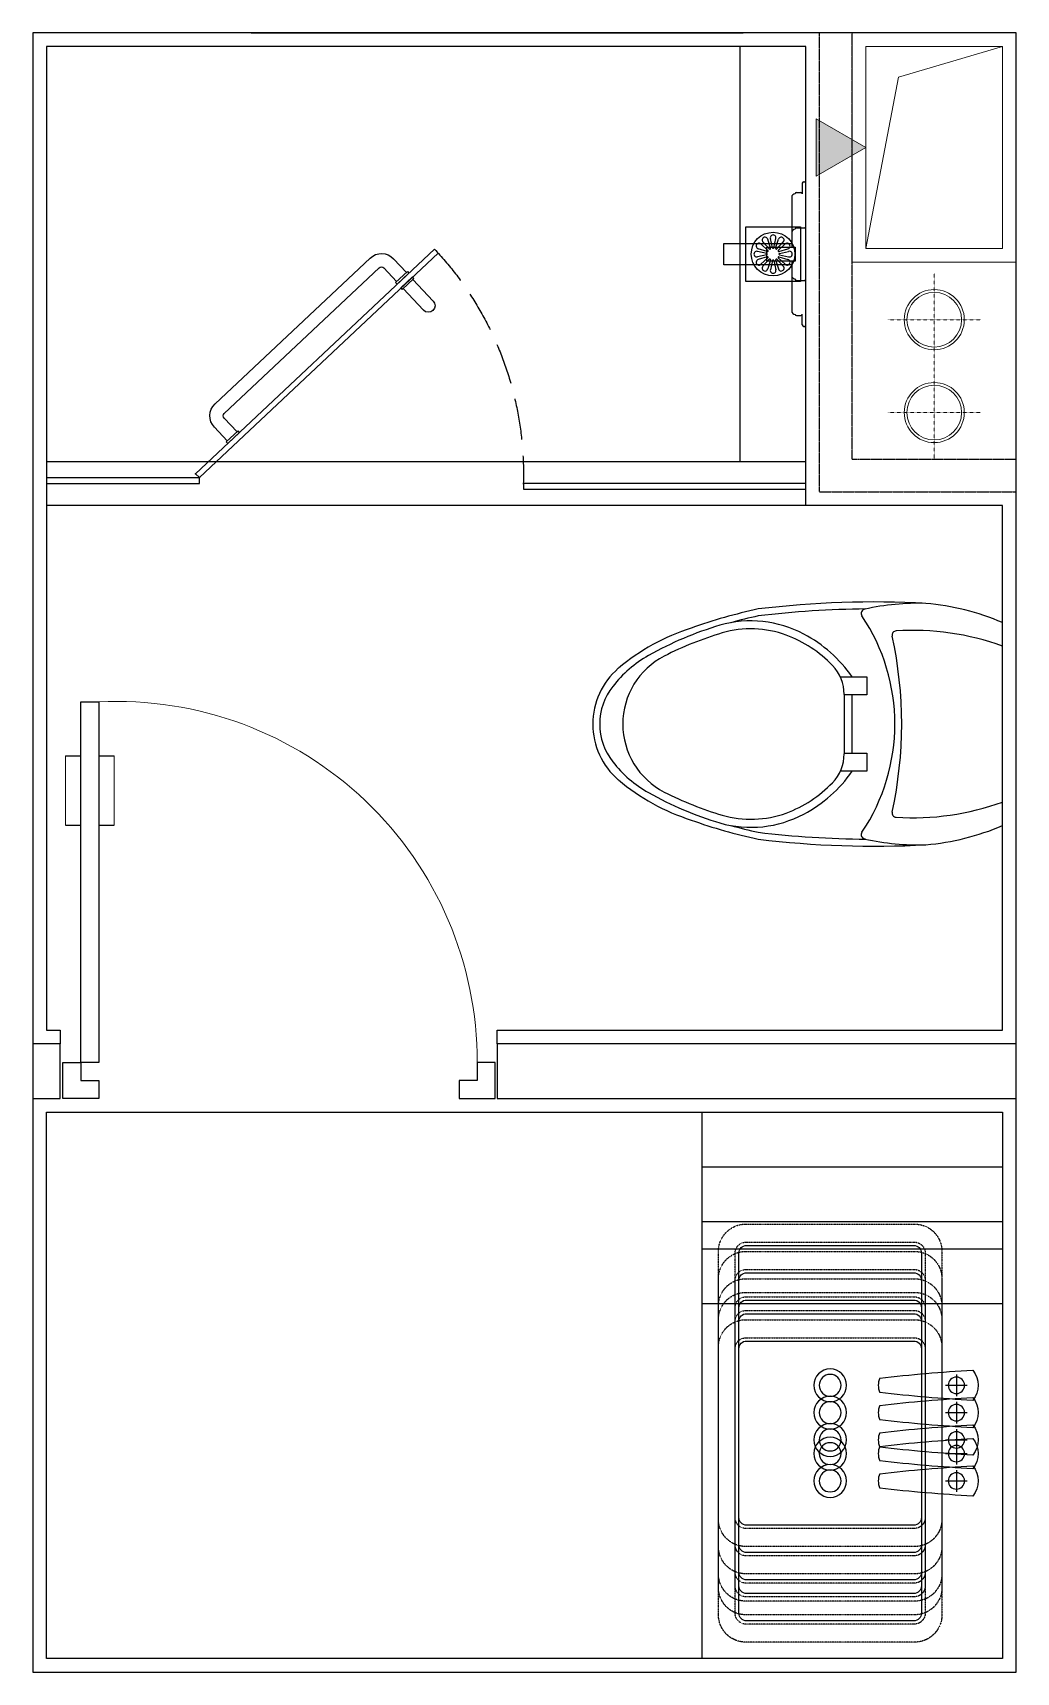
# Model space of a CAD drawing. Header units: millimetres. Extents: x 0 to 1800, y 0 to 3000.
import ezdxf

# ---------------------------------------------------------------- set-up
doc = ezdxf.new("R2010")
doc.units = ezdxf.units.MM
doc.linetypes.add('DASH', pattern=[0.35, 0.25, -0.1])
doc.linetypes.add('DASHED2', pattern=[0.375, 0.25, -0.125])
for name, color, linetype in [('.P-不到顶玻璃隔断', 75, 'Continuous'), ('.P-卫生间台阶', 43, 'Continuous'), ('.PF-地漏', 30, 'Continuous'), ('.PF-洁具', 150, 'Continuous'), ('A-WALL-MOVE', 4, 'Continuous'), ('A-WINDOW', 2, 'Continuous'), ('A-厨卫装修线', 145, 'Continuous'), ('Sunac-地漏', 30, 'Continuous'), ('Sunac-小五金', 8, 'Continuous'), ('Sunac_Window', 2, 'Continuous'), ('Sunac_水盆', 150, 'Continuous'), ('Sunac_门', 75, 'Continuous'), ('Sunac_马桶', 150, 'Continuous')]:
    doc.layers.add(name, color=color, linetype=linetype)
doc.layers.add('A-排气道', color=12, linetype='Continuous', lineweight=18)
doc.layers.add('Sunac_立管', color=80, linetype='Continuous', lineweight=18)

# ---------------------------------------------------------------- blocks, each defined once
blk = doc.blocks.new('马桶750')
at = {"layer": 'Sunac_马桶'}
blk.add_line((185.7, 0), (-185.7, 0), dxfattribs=at)
at = {"layer": 'Sunac_马桶', "color": 250, "linetype": 'ByBlock'}
for p, q in [((-86.4, -248.2), (-53.3, -248.2)), ((-86.4, -297), (-86.4, -248.2)), ((-53.3, -248.2), (-53.3, -290)), ((53.3, -248.2), (86.4, -248.2)), ((53.3, -290), (53.3, -248.2)), ((86.4, -248.2), (86.4, -297)), ((-54.4, -290), (54.4, -290)), ((53.3, -275.4), (-53.3, -275.4))]:
    blk.add_line(p, q, dxfattribs=at)
at = {"layer": 'Sunac_马桶'}
for centre, radius, start, end in [((234.6, -180), 457.2, 156.8161, 175.0321), ((-234.6, -180), 457.2, 4.9679, 23.1839), ((1554.6, -234.6), 1778, 176.9639, 186.8656), ((239.2, -152.9), 460.3, 178.4417, 192.437), ((-239.2, -152.9), 460.3, 347.5629, 1.558), ((-1554.6, -234.6), 1778, 353.1344, 3.036), ((0, -552.7), 355.6, 56.167, 123.833), ((-202.4, -250.7), 7.94, 189.7713, 303.8331), ((202.4, -250.7), 7.94, 236.167, 350.2287), ((745.5, -241.8), 977.9, 192.1213, 199.5996), ((-745.5, -241.8), 977.9, 340.4004, 347.8787), ((199.3, -449.9), 393.7, 197.7237, 220.0528), ((-199.3, -449.9), 393.7, 319.9472, 342.2763), ((0, -615.1), 134.9, 220.8335, 319.1665)]:
    blk.add_arc(centre, radius, start, end, dxfattribs=at)
at = {"layer": 'Sunac_马桶', "color": 250, "linetype": 'ByBlock'}
for centre, radius, start, end in [((316.8, -165.3), 488.3, 160.2178, 183.4613), ((-316.8, -165.3), 488.3, 356.5386, 19.7822), ((-162.7, -194.2), 7.94, 184.2381, 282.304), ((0, -940.2), 755.6, 77.6962, 102.3038), ((162.7, -194.2), 7.94, 257.6962, 355.7619), ((1567.3, -234.6), 1778, 180.4947, 186.8656), ((-1567.3, -234.6), 1778, 353.1344, 359.5053), ((51.9, -476.4), 244, 124.5259, 152.5265), ((-54.4, -366.2), 76.2, 90, 133.9968), ((54.4, -366.2), 76.2, 46.0032, 90), ((-51.9, -476.4), 244, 27.4735, 55.4741), ((51.9, -476.4), 229.3, 133.9968, 159.4423), ((-51.9, -476.4), 229.3, 20.5577, 46.0032), ((16.8, -460.7), 205.7, 151.8794, 195.9425), ((-16.8, -460.7), 205.7, 344.0575, 28.1206), ((16.8, -460.7), 191, 160.1349, 195.9191), ((-16.8, -460.7), 191, 344.0809, 19.8651), ((745.1, -241.4), 965.2, 192.3041, 195.3816), ((-745.1, -241.4), 965.2, 344.6184, 347.6959), ((427.8, -336.2), 635, 196.5593, 209.3999), ((427.8, -336.2), 620.4, 196.5666, 207.1313), ((-427.8, -336.2), 620.4, 332.8687, 343.4334), ((-427.8, -336.2), 635, 330.6001, 343.4407), ((0, -555.4), 139.7, 207.1313, 332.8687), ((62.8, -542.3), 215.9, 209.3045, 232.3768), ((-62.8, -542.3), 215.9, 307.6232, 330.6955), ((0, -626.2), 111.1, 231.6356, 270), ((0, -626.2), 111.1, 270, 308.3644)]:
    blk.add_arc(centre, radius, start, end, dxfattribs=at)
blk = doc.blocks.new('A$C04FB5E3C')
at = {"layer": '.PF-洁具', "color": 250, "linetype": 'DASH', "ltscale": 0.5}
for p, q in [((385.5, 295), (76.5, 295)), ((26.5, 245), (26.5, -245)), ((435.5, -245), (435.5, 245)), ((76.5, -295), (385.5, -295))]:
    blk.add_line(p, q, dxfattribs=at)
at = {"layer": '.PF-洁具'}
for p, q in [((64, 242), (64, -242)), ((384, 256), (78, 256)), ((398, -242), (398, 242)), ((78, -256), (384, -256))]:
    blk.add_line(p, q, dxfattribs=at)
at = {"layer": '.PF-洁具', "color": 250, "linetype": 'ByBlock', "ltscale": 0.1}
blk.add_line((20, 0), (-20, 0), dxfattribs=at)
at = {"layer": '.PF-洁具', "color": 250}
blk.add_line((0, 20), (0, -20), dxfattribs=at)
at = {"layer": '.PF-洁具', "color": 250, "linetype": 'DASH', "ltscale": 0.5}
blk.add_lwpolyline([(77, -262), (385, -262, 0.414214), (405, -242), (405, 242, 0.414214), (385, 262), (77, 262, 0.414214), (57, 242), (57, -242, 0.414214)], format="xyb", close=True, dxfattribs=at)
at = {"layer": '.PF-洁具'}
blk.add_lwpolyline([(140.3, 13.1, -0.204812), (140.3, -13.1, 253478688076.269409)], format="xyb", dxfattribs=at)
blk.add_circle((231, 0), 30, dxfattribs=at)
at = {"layer": '.PF-洁具', "color": 250, "linetype": 'ByBlock', "ltscale": 0.1}
blk.add_circle((0, 0), 15, dxfattribs=at)
at = {"layer": '.PF-洁具', "color": 250}
blk.add_circle((231, 0), 20, dxfattribs=at)
at = {"layer": '.PF-洁具', "color": 250, "linetype": 'DASH', "ltscale": 0.5}
for centre, start, end in [((76.5, 245), 90, 180), ((385.5, 245), 0, 90), ((76.5, -245), 180, 270), ((385.5, -245), 270, 0)]:
    blk.add_arc(centre, 50, start, end, dxfattribs=at)
at = {"layer": '.PF-洁具'}
for centre, radius, start, end in [((78, 242), 14, 90, 180), ((384, 242), 14, 0, 90), ((-162.4, -2543), 2574, 83.2453, 87.0506), ((-162.4, 2543), 2574, 272.9494, 276.7547), ((78, -242), 14, 180, 270), ((384, -242), 14, 270, 0)]:
    blk.add_arc(centre, radius, start, end, dxfattribs=at)
at = {"layer": '.PF-洁具', "linetype": 'ByBlock', "ltscale": 0.1}
blk.add_arc((3.1, 0), 43.1, 140.1519, 219.8481, dxfattribs=at)
blk = doc.blocks.new('台盆750')
at = {"layer": 'Sunac_水盆', "ltscale": 0.5}
blk.add_lwpolyline([(-550, 0), (-550, 750), (0, 750), (0, 0)], close=True, dxfattribs=at)
at = {"layer": 'Sunac_水盆', "xscale": -1}
blk.add_blockref('A$C04FB5E3C', (-84.5, 375), dxfattribs=at)
blk = doc.blocks.new('lyt')
for p, q in [((-19.5, 129.7), (-19.5, -129.7)), ((-15.6, 132.3), (-16.9, 132.3)), ((-13, 129.7), (-13, 130.3)), ((-13, 129.7), (-13, 110)), ((-2.6, 112.6), (-10.4, 112.6)), ((0, 110.5), (-0.1, 110.5)), ((6.5, 13), (6.5, 104)), ((-2.6, 48.1), (-16.9, 48.1)), ((0, -13), (0, 13)), ((0, 13), (52, 13)), ((6.5, 19.5), (130.5, 19.5)), ((52, 13), (52, -13)), ((130.5, 19.5), (130.5, -19.5)), ((52, -13), (0, -13)), ((6.5, -104), (6.5, -13)), ((130.5, -19.5), (6.5, -19.5)), ((-2.6, -48.1), (-16.9, -48.1)), ((-13, -129.7), (-13, -110)), ((-2.6, -112.6), (-10.4, -112.6)), ((0, -110.5), (-0.1, -110.5)), ((-15.6, -132.3), (-16.9, -132.3))]:
    blk.add_line(p, q)
for centre, radius, start, end in [((-16.9, 129.7), 2.6, 90, 180), ((-15.6, 129.7), 2.6, 0, 90), ((-10.4, 110), 2.6, 90, 180), ((-2.6, 110), 2.6, 0, 90), ((0, 104), 6.5, 0, 90), ((-16.9, 45.5), 2.6, 90, 180), ((-2.6, 45.5), 2.6, 0, 90), ((0, 39), 6.5, 0, 90), ((-16.9, -45.5), 2.6, 180, 270), ((-2.6, -45.5), 2.6, 270, 0), ((0, -39), 6.5, 270, 0), ((-10.4, -110), 2.6, 180, 270), ((-2.6, -110), 2.6, 270, 0), ((0, -104), 6.5, 270, 0), ((-16.9, -129.7), 2.6, 180, 270), ((-15.6, -129.7), 2.6, 270, 0)]:
    blk.add_arc(centre, radius, start, end)
blk = doc.blocks.new('地漏')
at = {"layer": '.PF-地漏'}
for p, q in [((-50, -50), (-50, 50)), ((-50, 50), (50, 50)), ((-50, -50), (-50, 50)), ((-50, 50), (50, 50)), ((50, 50), (50, -50)), ((50, 50), (50, -50)), ((50, -50), (-50, -50)), ((50, -50), (-50, -50))]:
    blk.add_line(p, q, dxfattribs=at)
at = {"layer": '.PF-地漏', "color": 251}
for p, q in [((-11.7, 1.3), (-28.5, 5)), ((-11.7, 1.3), (-28.5, 5)), ((-10.7, 4.7), (-27.2, 9.9)), ((-10.7, 4.7), (-27.2, 9.9)), ((-9.4, 6.9), (-22.2, 18.6)), ((-9.4, 6.9), (-22.2, 18.6)), ((-6.9, 9.4), (-18.6, 22.2)), ((-6.9, 9.4), (-18.6, 22.2)), ((-4.7, 10.7), (-9.9, 27.2)), ((-4.7, 10.7), (-9.9, 27.2)), ((-1.3, 11.7), (-5, 28.5)), ((-1.3, 11.7), (-5, 28.5)), ((1.3, 11.7), (5, 28.5)), ((1.3, 11.7), (5, 28.5)), ((4.7, 10.7), (9.9, 27.2)), ((4.7, 10.7), (9.9, 27.2)), ((6.9, 9.4), (18.6, 22.2)), ((6.9, 9.4), (18.6, 22.2)), ((9.4, 6.9), (22.2, 18.6)), ((9.4, 6.9), (22.2, 18.6)), ((10.7, 4.7), (27.2, 9.9)), ((10.7, 4.7), (27.2, 9.9)), ((11.7, 1.3), (28.5, 5)), ((11.7, 1.3), (28.5, 5)), ((-11.7, -1.3), (-28.5, -5)), ((-11.7, -1.3), (-28.5, -5)), ((-10.7, -4.7), (-27.2, -9.9)), ((-10.7, -4.7), (-27.2, -9.9)), ((-9.4, -6.9), (-22.2, -18.6)), ((-9.4, -6.9), (-22.2, -18.6)), ((-6.9, -9.4), (-18.6, -22.2)), ((-6.9, -9.4), (-18.6, -22.2)), ((-4.7, -10.7), (-9.9, -27.2)), ((-4.7, -10.7), (-9.9, -27.2)), ((-1.3, -11.7), (-5, -28.5)), ((-1.3, -11.7), (-5, -28.5)), ((1.3, -11.7), (5, -28.5)), ((1.3, -11.7), (5, -28.5)), ((4.7, -10.7), (9.9, -27.2)), ((4.7, -10.7), (9.9, -27.2)), ((6.9, -9.4), (18.6, -22.2)), ((6.9, -9.4), (18.6, -22.2)), ((9.4, -6.9), (22.2, -18.6)), ((9.4, -6.9), (22.2, -18.6)), ((10.7, -4.7), (27.2, -9.9)), ((10.7, -4.7), (27.2, -9.9)), ((11.7, -1.3), (28.5, -5)), ((11.7, -1.3), (28.5, -5))]:
    blk.add_line(p, q, dxfattribs=at)
blk.add_circle((0, 0), 40, dxfattribs=at)
blk.add_circle((0, 0), 40, dxfattribs=at)
for centre, radius, start, end in [((-14.9, 25.8), 5.18, 14.9995, 225), ((-14.9, 25.8), 5.18, 14.9995, 225), ((0, 29.8), 5.18, 344.9995, 195), ((0, 29.8), 5.18, 344.9995, 195), ((14.9, 25.8), 5.18, 314.9995, 165), ((14.9, 25.8), 5.18, 314.9995, 165), ((-29.8, 0), 5.18, 74.9995, 285), ((-29.8, 0), 5.18, 74.9995, 285), ((-25.8, 14.9), 5.18, 44.9995, 255), ((-25.8, 14.9), 5.18, 44.9995, 255), ((-12, 0), 1.34, 285, 75.0009), ((-12, 0), 1.34, 285, 75.0009), ((-10.4, 6), 1.34, 255, 45.0009), ((-10.4, 6), 1.34, 255, 45.0009), ((-6, 10.4), 1.34, 225, 15.0009), ((-6, 10.4), 1.34, 225, 15.0009), ((0, 12), 1.34, 195, 345.0009), ((0, 12), 1.34, 195, 345.0009), ((6, 10.4), 1.34, 165, 315.0009), ((6, 10.4), 1.34, 165, 315.0009), ((10.4, 6), 1.34, 135, 285.0009), ((10.4, 6), 1.34, 135, 285.0009), ((12, 0), 1.34, 105, 255.0009), ((12, 0), 1.34, 105, 255.0009), ((25.8, 14.9), 5.18, 284.9995, 135), ((25.8, 14.9), 5.18, 284.9995, 135), ((29.8, 0), 5.18, 254.9995, 105), ((29.8, 0), 5.18, 254.9995, 105), ((-25.8, -14.9), 5.18, 104.9995, 315), ((-25.8, -14.9), 5.18, 104.9995, 315), ((-14.9, -25.8), 5.18, 134.9995, 345), ((-14.9, -25.8), 5.18, 134.9995, 345), ((-10.4, -6), 1.34, 315, 105.0009), ((-10.4, -6), 1.34, 315, 105.0009), ((-6, -10.4), 1.34, 345, 135.0009), ((-6, -10.4), 1.34, 345, 135.0009), ((0, -29.8), 5.18, 164.9995, 15), ((0, -29.8), 5.18, 164.9995, 15), ((0, -12), 1.34, 15, 165.0009), ((0, -12), 1.34, 15, 165.0009), ((6, -10.4), 1.34, 45, 195.0009), ((6, -10.4), 1.34, 45, 195.0009), ((10.4, -6), 1.34, 75, 225.0009), ((10.4, -6), 1.34, 75, 225.0009), ((14.9, -25.8), 5.18, 194.9995, 45), ((14.9, -25.8), 5.18, 194.9995, 45), ((25.8, -14.9), 5.18, 224.9995, 75), ((25.8, -14.9), 5.18, 224.9995, 75)]:
    blk.add_arc(centre, radius, start, end, dxfattribs=at)
blk = doc.blocks.new('Sunac_地漏五金')
at = {"layer": 'Sunac-地漏', "extrusion": (0, 0, -1), "xscale": -1, "zscale": -1, "rotation": 270}
blk.add_blockref('地漏', (60, 0), dxfattribs=at)
at = {"layer": 'Sunac-小五金', "ltscale": 0.5, "extrusion": (0, 0, -1), "xscale": -1, "zscale": -1, "rotation": 180}
blk.add_blockref('lyt', (19.5, 0), dxfattribs=at)
blk = doc.blocks.new('立管_170_170')
at = {"layer": 'Sunac_立管', "linetype": 'DASH', "ltscale": 0.2}
for p, q in [((0, 85), (0, -85)), ((-85, 0), (85, 0))]:
    blk.add_line(p, q, dxfattribs=at)
at = {"layer": 'Sunac_立管'}
for radius in [55, 50]:
    blk.add_circle((0, 0), radius, dxfattribs=at)
blk = doc.blocks.new('Sunac_淋浴房门')
for p in [(0, 0), (10, 0), (424.3, -424.3)]:
    blk.add_point(p)
at = {"layer": 'Sunac_门'}
for p, q in [((0, 0), (10, 0, 0)), ((0, -600, 0), (0, 0)), ((10, -600, 0), (10, 0, 0)), ((0, -600), (10, -600))]:
    blk.add_line(p, q, dxfattribs=at)
at = {"layer": 'Sunac_门', "color": 250}
for p, q in [((-38.3, -83.2, 0), (-4, -83.2, 0)), ((-4, -80.8, 0), (-0.1, -80.8, 0)), ((-4, -110.2, 0), (-4, -80.8, 0)), ((-0.1, -80.8, 0), (-0.1, -110.2, 0)), ((-68.7, -502.8, 0), (-68.7, -113.6, 0)), ((-44.2, -113.6, 0), (-44.2, -502.8, 0)), ((-38.3, -107.7, 0), (-4, -107.7, 0)), ((-0.1, -110.2, 0), (-4, -110.2, 0)), ((-38.3, -508.7, 0), (-4, -508.7, 0)), ((-0.1, -506.3, 0), (-4, -506.3, 0)), ((-4, -506.3, 0), (-4, -535.7, 0)), ((-0.1, -535.7, 0), (-0.1, -506.3, 0)), ((9.7, -535.7, 0), (9.7, -506.3, 0)), ((9.7, -506.3, 0), (13.7, -506.3, 0)), ((13.7, -506.3, 0), (13.7, -535.7, 0)), ((13.7, -508.7, 0), (67.7, -508.7, 0)), ((-38.3, -533.2, 0), (-4, -533.2, 0)), ((-4, -535.7, 0), (-0.1, -535.7, 0)), ((13.7, -535.7, 0), (9.7, -535.7, 0)), ((67.8, -533.2, 0), (13.7, -533.2, 0))]:
    blk.add_line(p, q, dxfattribs=at)
at = {"layer": 'Sunac_门', "color": 250, "linetype": 'DASH', "ltscale": 300}
blk.add_arc((0, 0), 600, 270, 314.99, dxfattribs=at)
at = {"layer": 'Sunac_门', "color": 250}
blk.add_arc((67.8, -521, 0), 12.2, 270.0076, 90.0076, dxfattribs=at)
at = {"layer": 'Sunac_门', "color": 250, "extrusion": (-2.71207e-09, 9.54989e-10, 1)}
for centre, major_axis, start_param, end_param in [((-38.3, -113.6, 0), (-21.5, 21.5, 0), -0.785265, 0.785531), ((-38.3, -113.6, 0), (-4.16, 4.16, 0), -0.785265, 0.785531), ((-38.3, -502.8, 0), (21.5, 21.5, 0), 2.356328, 3.927124), ((-38.3, -502.8, 0), (4.16, 4.16, 0), 2.356328, 3.927124)]:
    blk.add_ellipse(centre, major_axis=major_axis, ratio=1, start_param=start_param, end_param=end_param, dxfattribs=at)
blk = doc.blocks.new('Sunac_卫生间门')
at = {"layer": 'Sunac_Window'}
for p, q in [((330.3, 724.2), (330.3, 64.6)), ((363.3, 724.2), (330.3, 724.2)), ((363.3, 64.6), (363.3, 724.2)), ((330.3, 625.7), (302.4, 625.7)), ((391.2, 625.7), (363.3, 625.7)), ((330.3, 498.8), (302.4, 498.8)), ((391.2, 498.8), (363.3, 498.8)), ((-395.3, 64.6), (-362.3, 64.6)), ((-395.3, -1.4), (-395.3, 64.6)), ((-362.3, 64.6), (-362.3, 31.6)), ((330.3, 64.6), (363.3, 64.6)), ((396.3, 64.6), (363.3, 64.6)), ((363.3, 64.6), (363.3, 31.6)), ((396.3, -1.4), (396.3, 64.6)), ((-362.3, 31.6), (-329.3, 31.6)), ((-329.3, 31.6), (-329.3, -1.4)), ((363.3, 31.6), (330.3, 31.6)), ((330.3, 31.6), (330.3, -1.4)), ((-395.3, -1.4), (-395.3, -1.4)), ((-329.3, -1.4), (-395.3, -1.4)), ((330.3, -1.4), (396.3, -1.4)), ((396.3, -1.4), (396.3, -1.4))]:
    blk.add_line(p, q, dxfattribs=at)
at = {"layer": 'Sunac_Window', "lineweight": 13}
for p, q in [((302.4, 625.7), (302.4, 498.8)), ((391.2, 625.7), (391.2, 498.8))]:
    blk.add_line(p, q, dxfattribs=at)
blk.add_arc((297.3, 65.4), 659.6, 87.134, 180.0717, dxfattribs=at)
blk = doc.blocks.new('Sunac_台盆650')
at = {"layer": 'Sunac_水盆', "ltscale": 0.5}
blk.add_lwpolyline([(-550, 0), (-550, 650), (0, 650), (0, 0)], close=True, dxfattribs=at)
at = {"layer": 'Sunac_水盆', "xscale": -1}
blk.add_blockref('A$C04FB5E3C', (-84.5, 325), dxfattribs=at)
blk = doc.blocks.new('Sunac_台盆800')
at = {"layer": 'Sunac_水盆', "ltscale": 0.5}
blk.add_lwpolyline([(-550, 0), (-550, 800), (0, 800), (0, 0)], close=True, dxfattribs=at)
at = {"layer": 'Sunac_水盆', "xscale": -1}
blk.add_blockref('A$C04FB5E3C', (-84.5, 400), dxfattribs=at)
blk = doc.blocks.new('Sunac_台盆900')
at = {"layer": 'Sunac_水盆', "ltscale": 0.5}
blk.add_lwpolyline([(-550, 0), (-550, 900), (0, 900), (0, 0)], close=True, dxfattribs=at)
at = {"layer": 'Sunac_水盆', "xscale": -1}
blk.add_blockref('A$C04FB5E3C', (-84.5, 450), dxfattribs=at)
blk = doc.blocks.new('Sunac_台盆1000')
at = {"layer": 'Sunac_水盆', "ltscale": 0.5}
blk.add_lwpolyline([(-550, 0), (-550, 1000), (0, 1000), (0, 0)], close=True, dxfattribs=at)
at = {"layer": 'Sunac_水盆', "xscale": -1}
blk.add_blockref('A$C04FB5E3C', (-84.5, 500), dxfattribs=at)

msp = doc.modelspace()

# ---------------------------------------------------------------- hatches: boundary and pattern name
at = {"layer": 'A-排气道', "ltscale": 0.5}
msp.add_hatch(color=256, dxfattribs=at).paths.add_polyline_path([(1525, 2790), (1433.9, 2737.4), (1433.9, 2842.6)])

# ---------------------------------------------------------------- linework, layer by layer
at = {"layer": '.P-不到顶玻璃隔断'}
for points in [[(25, 2175), (305, 2175), (305, 2185.9), (25, 2185.9)], [(1415, 2175), (897.9, 2175), (897.9, 2165), (1415, 2165)]]:
    msp.add_lwpolyline(points, dxfattribs=at)
at = {"layer": '.P-卫生间台阶'}
msp.add_line((1295, 2215), (1295, 2975), dxfattribs=at)
for points in [[(1415, 2215), (25, 2215)], [(1415, 2135), (25, 2135)]]:
    msp.add_lwpolyline(points, dxfattribs=at)
at = {"layer": 'A-WALL-MOVE', "linetype": 'DASH'}
for p, q in [((1440, 2160), (1440, 3000)), ((1500, 2220), (1500, 3000)), ((1500, 2220), (1800, 2220)), ((1440, 2160), (1800, 2160))]:
    msp.add_line(p, q, dxfattribs=at)
at = {"layer": 'A-WALL-MOVE'}
for p, q in [((50, 1150), (0, 1150)), ((50, 1050), (50, 1150)), ((1800, 1150), (850, 1150)), ((850, 1150), (850, 1050)), ((0, 1050), (50, 1050)), ((850, 1050), (1800, 1050))]:
    msp.add_line(p, q, dxfattribs=at)
msp.add_lwpolyline([(0, 0), (1800, 0), (1800, 3000), (0, 3000)], close=True, dxfattribs=at)
at = {"layer": 'A-WINDOW', "extrusion": (0, 0, -1)}
for p, q in [((400, 3000), (1300, 3000)), ((25, 0), (817, 0))]:
    msp.add_line(p, q, dxfattribs=at)
at = {"layer": 'A-厨卫装修线', "color": 6}
msp.add_lwpolyline([(850, 1150), (850, 1175), (1775, 1175), (1775, 2135), (1415, 2135), (1415, 2975), (25, 2975), (25, 1175), (50, 1175), (50, 1150)], dxfattribs=at)
msp.add_lwpolyline([(1775, 25), (25, 25), (25, 1025), (1775, 1025)], close=True, dxfattribs=at)
at = {"layer": 'A-排气道', "linetype": 'DASHED2'}
msp.add_lwpolyline([(1500, 2580), (1500, 3000), (1800, 3000), (1800, 2580)], close=True, dxfattribs=at)
at = {"layer": 'A-排气道', "ltscale": 0.5}
for points in [[(1525, 2605), (1525, 2975), (1775, 2975), (1775, 2605)], [(1525, 2790), (1433.9, 2737.4), (1433.9, 2842.6)]]:
    msp.add_lwpolyline(points, close=True, dxfattribs=at)
msp.add_lwpolyline([(1525, 2605), (1584.5, 2918.8), (1775, 2975)], dxfattribs=at)

# ---------------------------------------------------------------- block references
for name, p in [('Sunac_地漏五金', (1415, 2595)), ('立管_170_170', (1650, 2475)), ('立管_170_170', (1650, 2305)), ('Sunac_台盆1000', (1775, 25)), ('Sunac_台盆900', (1775, 25)), ('Sunac_台盆800', (1775, 25)), ('台盆750', (1775, 25)), ('Sunac_台盆650', (1775, 25))]:
    msp.add_blockref(name, p)
at = {"extrusion": (0, 0, -1), "zscale": -1, "rotation": 226.7504805510139}
msp.add_blockref('Sunac_淋浴房门', (-298.1, 2193.2), dxfattribs=at)
at = {"rotation": 270}
msp.add_blockref('马桶750', (1775, 1735), dxfattribs=at)
at = {"extrusion": (0, 0, -1), "zscale": -1}
msp.add_blockref('Sunac_卫生间门', (-451.3, 1051.4), dxfattribs=at)

doc.saveas('drawing.dxf')
